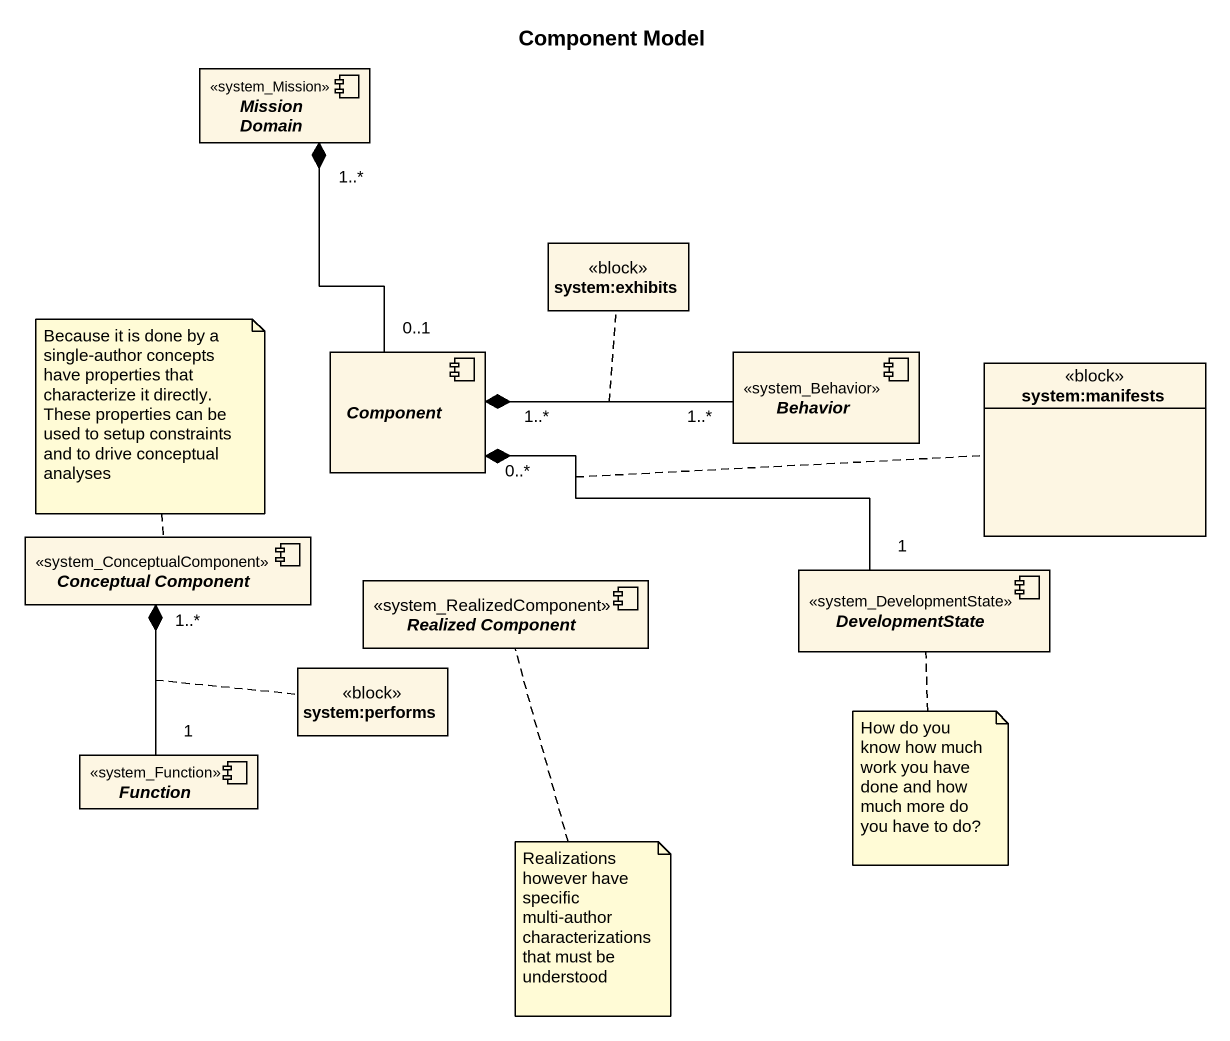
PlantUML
@startuml
title Component Model
allowmixing
hide circle
hide empty members
component "Mission Domain" as Mission_Domain <<system_Mission>>
class "system:exhibits" as system_exhibits <<block>>
component "Component" as Component_
component Behavior <<system_Behavior>>
class "system:manifests" as system_manifests <<block>>
component "Conceptual Component" as Conceptual_Component <<system_ConceptualComponent>>
component DevelopmentState <<system_DevelopmentState>>
component "Realized Component" as Realized_Component <<system_RealizedComponent>>
class "system:performs" as system_performs <<block>>
component Function <<system_Function>>
Mission_Domain "1..*" *-- "0..1" Component_
Component_ "1..*" *-right- "1..*" Behavior
Component_ "0..*" *-right- "1" DevelopmentState
Conceptual_Component "1..*" *-- "1" Function
note top of Conceptual_Component
  Because it is done by a single-author concepts have properties that characterize it directly.
  These properties can be used to setup constraints and to drive conceptual analyses
end note
note bottom of DevelopmentState : How do you know how much work you have done and how much more do you have to do?
note bottom of Realized_Component : Realizations however have specific multi-author characterizations that must be understood
@enduml
